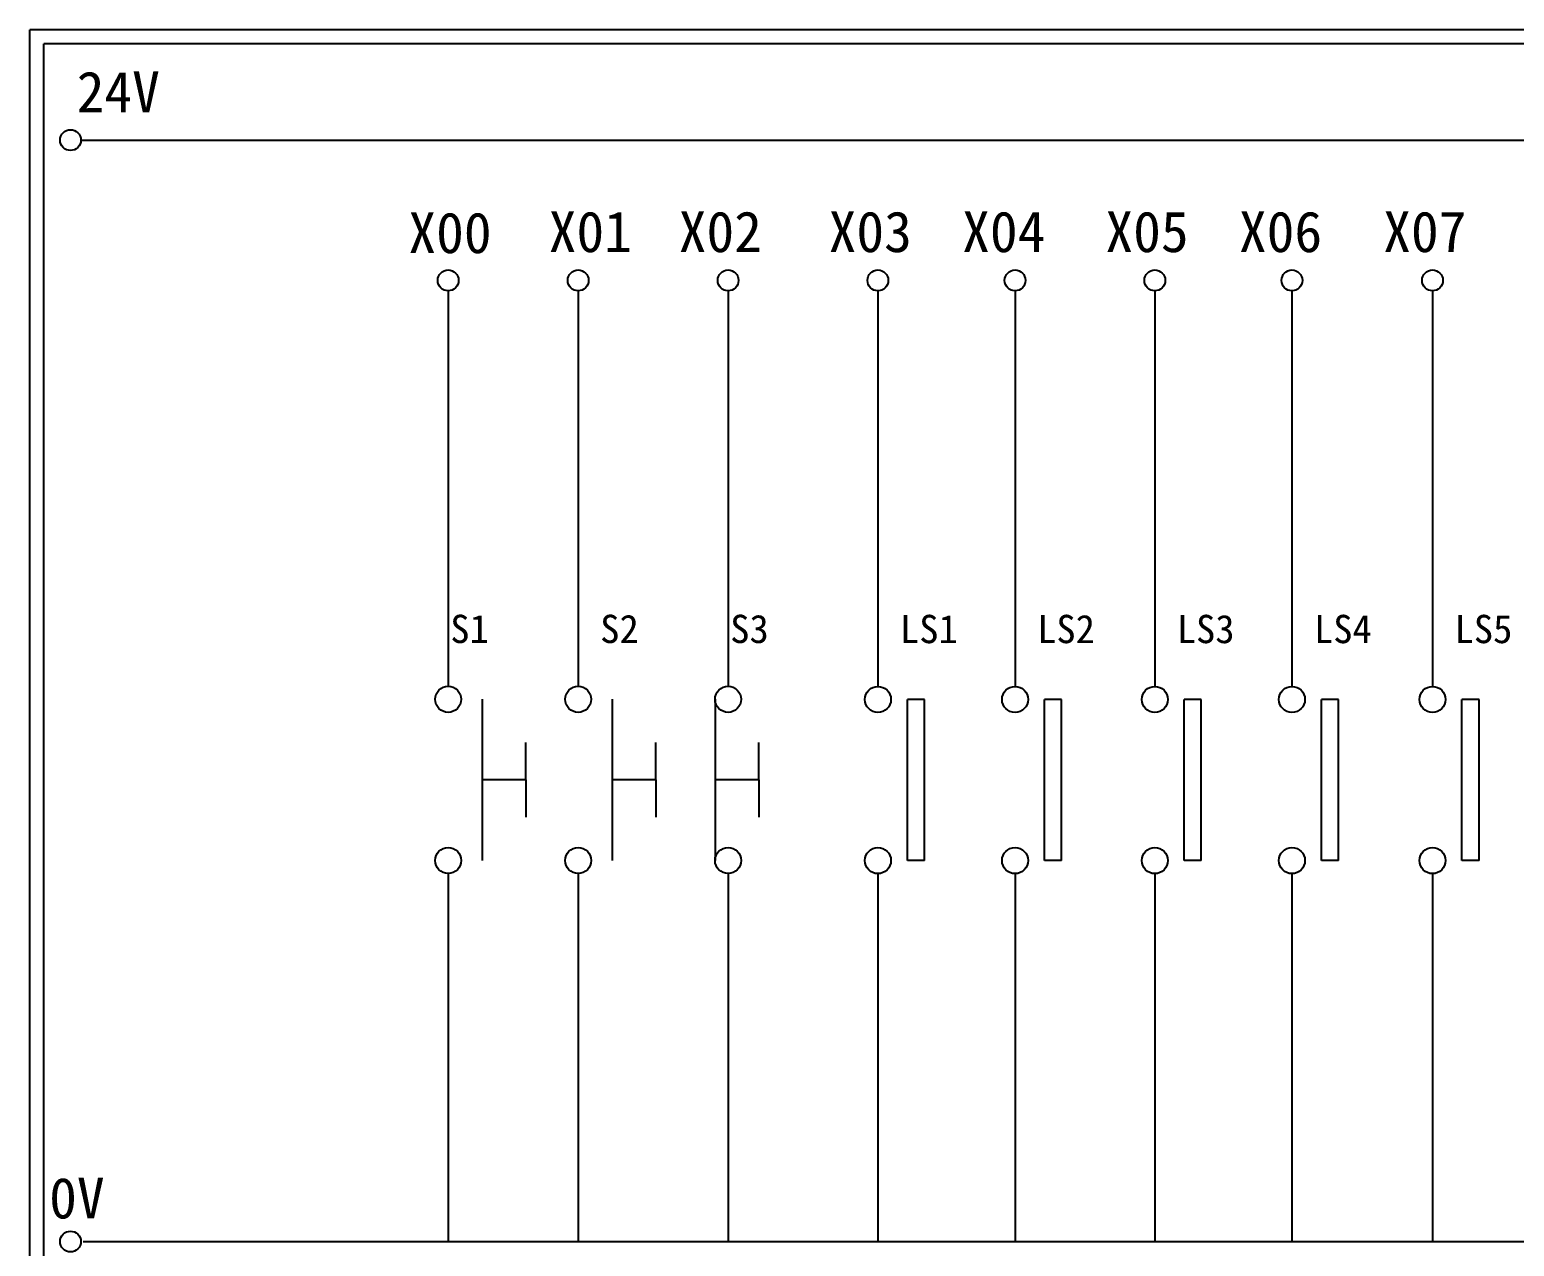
# Model space of a CAD drawing. Extents: x 325 to 612, y 3 to 207.
# Drawn here: x 325.3 to 456.4, y 99.5 to 207 of the extents above; entities that cross this region are included whole.
import ezdxf

# ---------------------------------------------------------------- set-up
doc = ezdxf.new("R2010")
doc.units = 0
doc.layers.get('0').update_dxf_attribs({"linetype": 'CONTINUOUS'})
doc.layers.add('圖框層', color=7, linetype='CONTINUOUS')
doc.layers.add('標尺寸層', color=3, linetype='CONTINUOUS')
doc.styles.add('STSL', font='KAIU.TTF')

msp = doc.modelspace()

# ---------------------------------------------------------------- linework, layer by layer
for p, q in [((404.33, 147.83), (402.83, 147.83)), ((416.44, 147.83), (414.94, 147.83)), ((428.77, 147.83), (427.27, 147.83)), ((440.89, 147.83), (439.38, 147.83)), ((453.3, 147.83), (451.79, 147.83)), ((369.14, 140.73), (369.14, 144.04)), ((380.62, 140.73), (380.62, 144.04)), ((389.7, 140.73), (389.7, 144.04)), ((369.14, 140.73), (369.14, 137.42)), ((380.62, 140.73), (380.62, 137.42)), ((389.7, 140.73), (389.7, 137.42)), ((404.33, 133.6), (402.83, 133.6)), ((416.44, 133.6), (414.94, 133.6)), ((428.77, 133.6), (427.27, 133.6)), ((440.89, 133.6), (439.38, 133.6)), ((453.3, 133.6), (451.79, 133.6))]:
    msp.add_line(p, q)
at = {"layer": '圖框層', "color": 7}
for p, q in [((612.32, 206.97), (325.32, 206.97)), ((325.32, 3), (325.32, 206.97)), ((611.07, 205.72), (326.57, 205.72)), ((326.57, 4.25), (326.57, 205.72))]:
    msp.add_line(p, q, dxfattribs=at)
at = {"layer": '標尺寸層', "color": 7}
for p, q in [((329.84, 197.22), (607.44, 197.22)), ((362.27, 183.91), (362.27, 148.99)), ((373.75, 183.91), (373.75, 148.99)), ((386.99, 183.91), (386.99, 148.99)), ((400.22, 183.91), (400.22, 148.99)), ((412.33, 183.91), (412.33, 148.99)), ((424.67, 183.91), (424.67, 148.99)), ((436.78, 183.91), (436.78, 148.99)), ((449.19, 183.91), (449.19, 148.99)), ((365.27, 147.84), (365.27, 133.61)), ((376.75, 147.84), (376.75, 133.61)), ((385.84, 147.84), (385.84, 133.61)), ((402.83, 133.6), (402.83, 147.83)), ((404.33, 133.6), (404.33, 147.83)), ((414.94, 133.6), (414.94, 147.83)), ((416.44, 133.6), (416.44, 147.83)), ((427.27, 133.6), (427.27, 147.83)), ((428.77, 133.6), (428.77, 147.83)), ((439.38, 133.6), (439.38, 147.83)), ((440.89, 133.6), (440.89, 147.83)), ((451.79, 133.6), (451.79, 147.83)), ((453.3, 133.6), (453.3, 147.83)), ((369.14, 140.73), (365.27, 140.73)), ((380.62, 140.73), (376.75, 140.73)), ((389.7, 140.73), (385.84, 140.73)), ((362.27, 132.46), (362.27, 99.96)), ((373.75, 132.46), (373.75, 99.96)), ((386.99, 132.46), (386.99, 99.96)), ((400.22, 132.46), (400.22, 99.96)), ((400.22, 132.45), (400.22, 99.96)), ((412.33, 132.46), (412.33, 99.96)), ((412.33, 132.45), (412.33, 99.96)), ((424.67, 132.46), (424.67, 99.96)), ((424.67, 132.45), (424.67, 99.96)), ((436.78, 132.46), (436.78, 99.96)), ((436.78, 132.45), (436.78, 99.96)), ((449.19, 132.46), (449.19, 99.96)), ((449.19, 132.45), (449.19, 99.96)), ((330.05, 99.96), (607.92, 99.96))]:
    msp.add_line(p, q, dxfattribs=at)
for centre, radius in [((328.92, 197.22), 0.92), ((362.27, 184.83), 0.92), ((373.75, 184.83), 0.92), ((386.99, 184.83), 0.92), ((400.22, 184.83), 0.92), ((412.33, 184.83), 0.92), ((424.67, 184.83), 0.92), ((436.78, 184.83), 0.92), ((449.19, 184.83), 0.92), ((362.27, 147.84), 1.15), ((373.75, 147.84), 1.15), ((386.99, 147.84), 1.15), ((400.22, 147.83), 1.15), ((412.33, 147.83), 1.15), ((424.67, 147.83), 1.15), ((436.78, 147.83), 1.15), ((449.19, 147.83), 1.15), ((362.27, 133.61), 1.15), ((373.75, 133.61), 1.15), ((386.99, 133.61), 1.15), ((400.22, 133.6), 1.15), ((412.33, 133.6), 1.15), ((424.67, 133.6), 1.15), ((436.78, 133.6), 1.15), ((449.19, 133.6), 1.15), ((328.92, 99.96), 0.92)]:
    msp.add_circle(centre, radius, dxfattribs=at)

# ---------------------------------------------------------------- texts
at = {"layer": '圖框層', "color": 4, "style": 'STSL'}
for s, height, p in [('24V', 3.6, (329.47, 199.68)), ('X00', 3.6, (358.76, 187.24)), ('X01', 3.6, (371.15, 187.33)), ('X02', 3.6, (382.63, 187.33)), ('X03', 3.6, (395.87, 187.33)), ('X04', 3.6, (407.66, 187.33)), ('X05', 3.6, (420.31, 187.33)), ('X06', 3.6, (432.1, 187.33)), ('X07', 3.6, (444.84, 187.33)), ('S1', 2.5, (362.46, 152.81)), ('S2', 2.5, (375.7, 152.81)), ('S3', 2.5, (387.18, 152.81)), ('LS1', 2.5, (402.17, 152.8)), ('LS2', 2.5, (414.28, 152.8)), ('LS3', 2.5, (426.61, 152.8)), ('LS4', 2.5, (438.73, 152.8)), ('LS5', 2.5, (451.14, 152.8)), ('0V', 3.6, (327.04, 102))]:
    msp.add_text(s, height=height, dxfattribs=at).set_placement(p)

doc.saveas('drawing.dxf')
